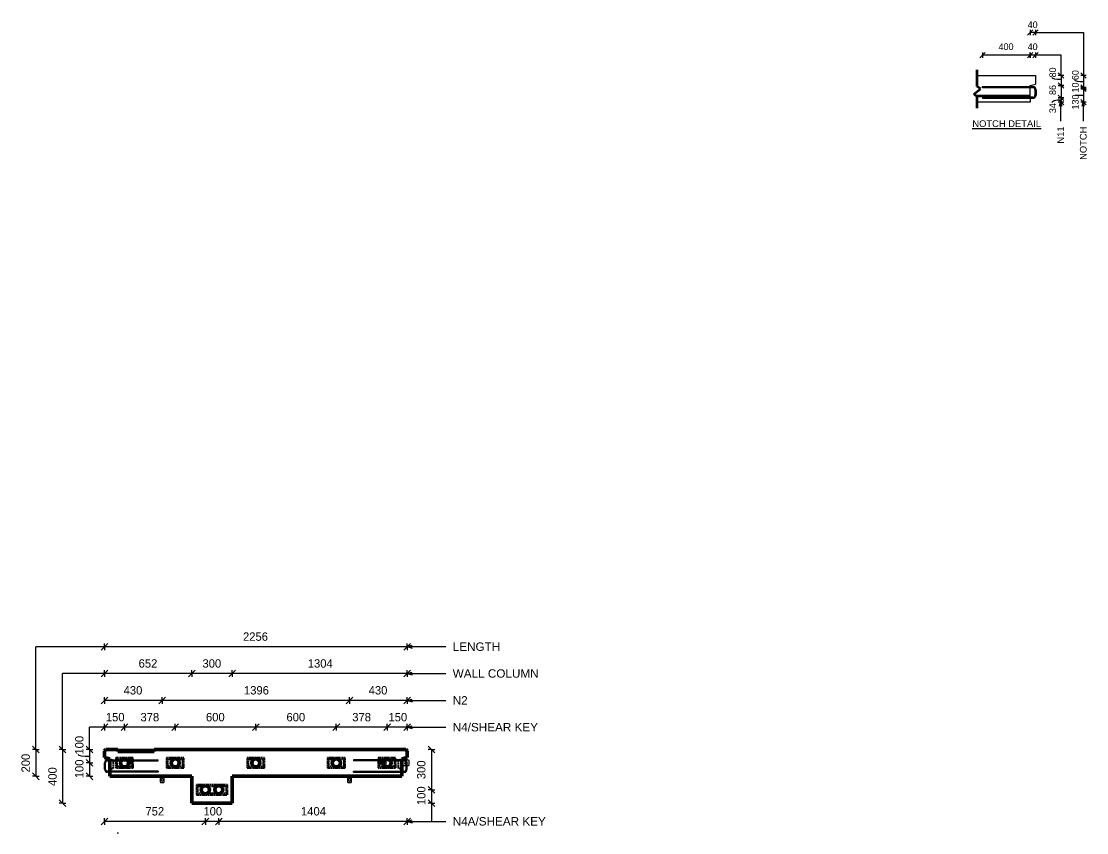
# Model space of a CAD drawing. Header units: millimetres. Extents: x 8908 to 30006, y -2054 to 18539.
# Drawn here: x 18770 to 26709, y 12494 to 18539 of the extents above; entities that cross this region are included whole.
import ezdxf

# ---------------------------------------------------------------- set-up
doc = ezdxf.new("R2010")
doc.units = ezdxf.units.MM
doc.linetypes.add('Dash', pattern=[6.36, 3.18, -3.18])
for name, color, linetype, lineweight in [('A-ANNO-DIMS', 211, 'Continuous', 9), ('A-ANNO-DIMS-25', 211, 'Continuous', 9), ('A-DETL', 90, 'Continuous', 18), ('A-DETL-MBND', 5, 'Continuous', 18), ('A-GENM', 13, 'Continuous', 18), ('A-WALL', 113, 'Continuous', 25), ('A-WALL-HDLN', 110, 'Dash', 25), ('G-ANNO-TEXT', 231, 'Continuous', 9), ('S-RBAR', 171, 'Continuous', 18)]:
    doc.layers.add(name, color=color, linetype=linetype, lineweight=lineweight)
doc.styles.add('Arial', font='arial.ttf', dxfattribs={"height": 62.5})
doc.styles.add('Arial_1', font='arial.ttf', dxfattribs={"height": 50})
doc.styles.add('Nirmala UI Semilight', font='NirmalaS.ttf', dxfattribs={"height": 62.5})
doc.styles.add('Nirmala UI Semilight_1', font='NirmalaS.ttf', dxfattribs={"height": 50})
doc.dimstyles.new('Arrow_Filled_-_2_5_NI_UI', dxfattribs={"dimscale": 304.8, "dimtxt": 65.460247, "dimasz": 0.164042, "dimexe": 0.082021, "dimexo": 0.0625, "dimgap": 0.082021, "dimtad": 1, "dimdec": 0, "dimzin": 0, "dimdsep": 46, "dimtxsty": 'Nirmala UI Semilight', "dimblk1": 'OBLIQUE', "dimblk2": 'OBLIQUE', "dimsah": 1, "dimcen": 0.09, "dimazin": 0, "dimtfac": 1, "dimtdec": 4, "dimtix": 1, "dimtmove": 0, "dimatfit": 3, "dimfxl": 0.082021, "dimfxlon": 1, "dimtvp": 1, "dimtolj": 1, "dimtzin": 0, "dimarcsym": 2})
doc.dimstyles.new('Arrow_Filled_-_2_5_NI_UI_1', dxfattribs={"dimscale": 304.8, "dimtxt": 65.460247, "dimasz": 0.164042, "dimexe": 0.082021, "dimexo": 0.0625, "dimgap": 0.082021, "dimtad": 1, "dimdec": 0, "dimzin": 0, "dimdsep": 46, "dimtxsty": 'Nirmala UI Semilight', "dimblk1": 'OBLIQUE', "dimblk2": 'OBLIQUE', "dimsah": 1, "dimcen": 0.09, "dimazin": 0, "dimtfac": 1, "dimtdec": 4, "dimtix": 1, "dimtmove": 1, "dimatfit": 3, "dimfxl": 0.082021, "dimfxlon": 1, "dimtvp": 1, "dimtolj": 1, "dimtzin": 0, "dimarcsym": 2})

# ---------------------------------------------------------------- blocks, each defined once
blk = doc.blocks.new('RR spread anchor face based - RR-SA-2_5-200-1726821-Elevation Top Copy 2')
at = {"layer": 'A-GENM'}
for p, q in [((11873.6, 12913.8), (11873.6, 12873.8)), ((11873.6, 12873.8), (11876.1, 12868.8)), ((11876.1, 12868.8), (11901.1, 12868.8)), ((11881.6, 12884.3), (11881.6, 12890.3)), ((11895.6, 12890.3), (11895.6, 12884.3)), ((11901.1, 12868.8), (11903.6, 12873.8)), ((11903.6, 12873.8), (11903.6, 12913.8))]:
    blk.add_line(p, q, dxfattribs=at)
for centre, start, end in [((11888.6, 12890.3), 0, 180), ((11888.6, 12884.3), 180, 0)]:
    blk.add_arc(centre, 7, start, end, dxfattribs=at)
blk = doc.blocks.new('RR spread anchor face based - RR-SA-3_0-200-1726827-Elevation Top Copy 2')
at = {"layer": 'A-GENM'}
for p, q in [((12158.6, 13029.8), (12158.6, 13013.8)), ((12158.6, 13029.8), (12158.6, 13013.8)), ((12307.3, 13022.8), (12307.6, 13022.8)), ((12328.6, 13033.8), (12307.7, 13033.8)), ((12333.6, 13031.3), (12328.6, 13033.8)), ((12333.6, 12996.3), (12333.6, 13031.3)), ((12138.7, 13013.8), (12158.6, 13013.8)), ((12158.6, 12993.8), (12146.8, 12993.8)), ((12158.6, 13013.8), (12158.6, 12993.8)), ((12158.6, 13013.8), (12158.6, 12993.8)), ((12158.6, 12993.8), (12190.4, 12993.8)), ((12278.6, 12993.8), (12310.6, 12993.8)), ((12310.6, 13004.8), (12307.3, 13004.8)), ((12318.6, 12993.8), (12328.6, 12993.8)), ((12328.6, 12993.8), (12333.6, 12996.3))]:
    blk.add_line(p, q, dxfattribs=at)
for centre, start, end in [((12307.3, 13013.8), 90, 270), ((12311.3, 13013.8), 325.33703, 43.12328)]:
    blk.add_arc(centre, 9, start, end, dxfattribs=at)
blk = doc.blocks.new('DIMBLOCK42-Elevation Top Copy 2')
at = {"layer": 'A-ANNO-DIMS-25'}
for p, q in [((21495.5, 13279.4), (21470.5, 13254.4)), ((21495.5, 13279.4), (21520.5, 13304.4)), ((21495.5, 13279.4), (21495.5, 13304.4)), ((21645.5, 13279.4), (21495.5, 13279.4)), ((21495.5, 13279.4), (21495.5, 13254.4)), ((21645.5, 13279.4), (21620.5, 13254.4)), ((21645.5, 13279.4), (21670.5, 13304.4)), ((21645.5, 13279.4), (21645.5, 13304.4)), ((21645.5, 13279.4), (21645.5, 13254.4))]:
    blk.add_line(p, q, dxfattribs=at)
at = {"layer": 'A-ANNO-DIMS-25', "color": 0, "insert": (21506.2, 13385.9), "char_height": 62.5, "width": 154.248, "attachment_point": 1, "line_spacing_factor": 1.142579, "style": 'Nirmala UI Semilight'}
blk.add_mtext('150', dxfattribs=at)
blk = doc.blocks.new('_Oblique')
at = {"color": 0, "linetype": 'ByBlock', "lineweight": -2}
blk.add_line((-0.5, -0.5), (0.5, 0.5), dxfattribs=at)
blk = doc.blocks.new('DIMBLOCK43-Elevation Top Copy 2')
at = {"layer": 'A-ANNO-DIMS-25'}
for p, q in [((21117.5, 13279.4), (21092.5, 13254.4)), ((21117.5, 13279.4), (21142.5, 13304.4)), ((21117.5, 13279.4), (21117.5, 13304.4)), ((21495.5, 13279.4), (21117.5, 13279.4)), ((21117.5, 13279.4), (21117.5, 13254.4)), ((21495.5, 13279.4), (21470.5, 13254.4)), ((21495.5, 13279.4), (21520.5, 13304.4)), ((21495.5, 13279.4), (21495.5, 13304.4)), ((21495.5, 13279.4), (21495.5, 13254.4))]:
    blk.add_line(p, q, dxfattribs=at)
at = {"layer": 'A-ANNO-DIMS-25', "color": 0, "insert": (21236.3, 13385.9), "char_height": 62.5, "width": 168.53, "attachment_point": 1, "line_spacing_factor": 1.142579, "style": 'Nirmala UI Semilight'}
blk.add_mtext('378', dxfattribs=at)
blk = doc.blocks.new('DIMBLOCK44-Elevation Top Copy 2')
at = {"layer": 'A-ANNO-DIMS-25'}
for p, q in [((20517.5, 13279.4), (20492.5, 13254.4)), ((20517.5, 13279.4), (20542.5, 13304.4)), ((20517.5, 13279.4), (20517.5, 13304.4)), ((21117.5, 13279.4), (20517.5, 13279.4)), ((20517.5, 13279.4), (20517.5, 13254.4)), ((21117.5, 13279.4), (21092.5, 13254.4)), ((21117.5, 13279.4), (21142.5, 13304.4)), ((21117.5, 13279.4), (21117.5, 13304.4)), ((21117.5, 13279.4), (21117.5, 13254.4))]:
    blk.add_line(p, q, dxfattribs=at)
at = {"layer": 'A-ANNO-DIMS-25', "color": 0, "insert": (20746.1, 13385.9), "char_height": 62.5, "width": 171.387, "attachment_point": 1, "line_spacing_factor": 1.142579, "style": 'Nirmala UI Semilight'}
blk.add_mtext('600', dxfattribs=at)
blk = doc.blocks.new('DIMBLOCK45-Elevation Top Copy 2')
at = {"layer": 'A-ANNO-DIMS-25'}
for p, q in [((19917.5, 13279.4), (19892.5, 13254.4)), ((19917.5, 13279.4), (19942.5, 13304.4)), ((19917.5, 13279.4), (19917.5, 13304.4)), ((20517.5, 13279.4), (19917.5, 13279.4)), ((19917.5, 13279.4), (19917.5, 13254.4)), ((20517.5, 13279.4), (20492.5, 13254.4)), ((20517.5, 13279.4), (20542.5, 13304.4)), ((20517.5, 13279.4), (20517.5, 13304.4)), ((20517.5, 13279.4), (20517.5, 13254.4))]:
    blk.add_line(p, q, dxfattribs=at)
at = {"layer": 'A-ANNO-DIMS-25', "color": 0, "insert": (20146.1, 13385.9), "char_height": 62.5, "width": 171.387, "attachment_point": 1, "line_spacing_factor": 1.142579, "style": 'Nirmala UI Semilight'}
blk.add_mtext('600', dxfattribs=at)
blk = doc.blocks.new('DIMBLOCK46-Elevation Top Copy 2')
at = {"layer": 'A-ANNO-DIMS-25'}
for p, q in [((19539.5, 13279.4), (19514.5, 13254.4)), ((19539.5, 13279.4), (19564.5, 13304.4)), ((19539.5, 13279.4), (19539.5, 13304.4)), ((19917.5, 13279.4), (19539.5, 13279.4)), ((19539.5, 13279.4), (19539.5, 13254.4)), ((19917.5, 13279.4), (19892.5, 13254.4)), ((19917.5, 13279.4), (19942.5, 13304.4)), ((19917.5, 13279.4), (19917.5, 13304.4)), ((19917.5, 13279.4), (19917.5, 13254.4))]:
    blk.add_line(p, q, dxfattribs=at)
at = {"layer": 'A-ANNO-DIMS-25', "color": 0, "insert": (19658.3, 13385.9), "char_height": 62.5, "width": 168.53, "attachment_point": 1, "line_spacing_factor": 1.142579, "style": 'Nirmala UI Semilight'}
blk.add_mtext('378', dxfattribs=at)
blk = doc.blocks.new('DIMBLOCK47-Elevation Top Copy 2')
at = {"layer": 'A-ANNO-DIMS-25'}
for p, q in [((19389.5, 13279.4), (19364.5, 13254.4)), ((19389.5, 13279.4), (19414.5, 13304.4)), ((19389.5, 13279.4), (19389.5, 13304.4)), ((19539.5, 13279.4), (19389.5, 13279.4)), ((19389.5, 13279.4), (19389.5, 13254.4)), ((19539.5, 13279.4), (19514.5, 13254.4)), ((19539.5, 13279.4), (19564.5, 13304.4)), ((19539.5, 13279.4), (19539.5, 13304.4)), ((19539.5, 13279.4), (19539.5, 13254.4))]:
    blk.add_line(p, q, dxfattribs=at)
at = {"layer": 'A-ANNO-DIMS-25', "color": 0, "insert": (19400.2, 13385.9), "char_height": 62.5, "width": 154.248, "attachment_point": 1, "line_spacing_factor": 1.142579, "style": 'Nirmala UI Semilight'}
blk.add_mtext('150', dxfattribs=at)
blk = doc.blocks.new('DIMBLOCK48-Elevation Top Copy 2')
at = {"layer": 'A-ANNO-DIMS-25'}
for p, q in [((19277.7, 13113.8), (19252.7, 13138.8)), ((19277.7, 13113.8), (19252.7, 13113.8)), ((19277.7, 13113.8), (19277.7, 13013.8)), ((19277.7, 13113.8), (19302.7, 13088.8)), ((19277.7, 13113.8), (19302.7, 13113.8)), ((19277.7, 13013.8), (19252.7, 13038.8)), ((19277.7, 13013.8), (19252.7, 13013.8)), ((19277.7, 13013.8), (19302.7, 12988.8)), ((19277.7, 13013.8), (19302.7, 13013.8))]:
    blk.add_line(p, q, dxfattribs=at)
blk.add_ellipse((19277.7, 13075.7), major_axis=(84.5, 0), ratio=0.140588, start_param=3.141593, end_param=4.712389, dxfattribs=at)
at = {"layer": 'A-ANNO-DIMS-25', "color": 0, "insert": (19171.1, 13075.7), "char_height": 62.5, "width": 154.248, "attachment_point": 1, "rotation": 90, "line_spacing_factor": 1.142579, "style": 'Nirmala UI Semilight'}
blk.add_mtext('100', dxfattribs=at)
blk = doc.blocks.new('DIMBLOCK49-Elevation Top Copy 2')
at = {"layer": 'A-ANNO-DIMS-25'}
for p, q in [((19277.7, 13013.8), (19252.7, 13038.8)), ((19277.7, 13013.8), (19252.7, 13013.8)), ((19277.7, 13013.8), (19277.7, 12913.8)), ((19277.7, 13013.8), (19302.7, 12988.8)), ((19277.7, 13013.8), (19302.7, 13013.8)), ((19277.7, 12913.8), (19252.7, 12938.8)), ((19277.7, 12913.8), (19252.7, 12913.8)), ((19277.7, 12913.8), (19302.7, 12888.8)), ((19277.7, 12913.8), (19302.7, 12913.8))]:
    blk.add_line(p, q, dxfattribs=at)
at = {"layer": 'A-ANNO-DIMS-25', "color": 0, "insert": (19171.1, 12899.5), "char_height": 62.5, "width": 154.248, "attachment_point": 1, "rotation": 90, "line_spacing_factor": 1.142579, "style": 'Nirmala UI Semilight'}
blk.add_mtext('100', dxfattribs=at)
blk = doc.blocks.new('DIMBLOCK50-Elevation Top Copy 2')
at = {"layer": 'A-ANNO-DIMS-25'}
for p, q in [((21215.5, 13479.4), (21240.5, 13504.4)), ((21215.5, 13479.4), (21215.5, 13504.4)), ((21645.5, 13479.4), (21670.5, 13504.4)), ((21645.5, 13479.4), (21645.5, 13504.4)), ((21215.5, 13479.4), (21190.5, 13454.4)), ((21645.5, 13479.4), (21215.5, 13479.4)), ((21215.5, 13479.4), (21215.5, 13454.4)), ((21645.5, 13479.4), (21620.5, 13454.4)), ((21645.5, 13479.4), (21645.5, 13454.4))]:
    blk.add_line(p, q, dxfattribs=at)
at = {"layer": 'A-ANNO-DIMS-25', "color": 0, "insert": (21358.5, 13585.9), "char_height": 62.5, "width": 172.815, "attachment_point": 1, "line_spacing_factor": 1.142579, "style": 'Nirmala UI Semilight'}
blk.add_mtext('430', dxfattribs=at)
blk = doc.blocks.new('DIMBLOCK51-Elevation Top Copy 2')
at = {"layer": 'A-ANNO-DIMS-25'}
for p, q in [((19819.5, 13479.4), (19844.5, 13504.4)), ((19819.5, 13479.4), (19819.5, 13504.4)), ((21215.5, 13479.4), (21240.5, 13504.4)), ((21215.5, 13479.4), (21215.5, 13504.4)), ((19819.5, 13479.4), (19794.5, 13454.4)), ((21215.5, 13479.4), (19819.5, 13479.4)), ((19819.5, 13479.4), (19819.5, 13454.4)), ((21215.5, 13479.4), (21190.5, 13454.4)), ((21215.5, 13479.4), (21215.5, 13454.4))]:
    blk.add_line(p, q, dxfattribs=at)
at = {"layer": 'A-ANNO-DIMS-25', "color": 0, "insert": (20429.4, 13585.9), "char_height": 62.5, "width": 211.377, "attachment_point": 1, "line_spacing_factor": 1.142579, "style": 'Nirmala UI Semilight'}
blk.add_mtext('1396', dxfattribs=at)
blk = doc.blocks.new('DIMBLOCK52-Elevation Top Copy 2')
at = {"layer": 'A-ANNO-DIMS-25'}
for p, q in [((19389.5, 13479.4), (19414.5, 13504.4)), ((19389.5, 13479.4), (19389.5, 13504.4)), ((19819.5, 13479.4), (19844.5, 13504.4)), ((19819.5, 13479.4), (19819.5, 13504.4)), ((19389.5, 13479.4), (19364.5, 13454.4)), ((19819.5, 13479.4), (19389.5, 13479.4)), ((19389.5, 13479.4), (19389.5, 13454.4)), ((19819.5, 13479.4), (19794.5, 13454.4)), ((19819.5, 13479.4), (19819.5, 13454.4))]:
    blk.add_line(p, q, dxfattribs=at)
at = {"layer": 'A-ANNO-DIMS-25', "color": 0, "insert": (19532.5, 13585.9), "char_height": 62.5, "width": 172.815, "attachment_point": 1, "line_spacing_factor": 1.142579, "style": 'Nirmala UI Semilight'}
blk.add_mtext('430', dxfattribs=at)
blk = doc.blocks.new('DIMBLOCK53-Elevation Top Copy 2')
at = {"layer": 'A-ANNO-DIMS-25'}
for p, q in [((19077.7, 13113.8), (19052.7, 13138.8)), ((19077.7, 13113.8), (19052.7, 13113.8)), ((19077.7, 13113.8), (19077.7, 12713.8)), ((19077.7, 13113.8), (19102.7, 13088.8)), ((19077.7, 13113.8), (19102.7, 13113.8)), ((19077.7, 12713.8), (19052.7, 12738.8)), ((19077.7, 12713.8), (19052.7, 12713.8)), ((19077.7, 12713.8), (19102.7, 12688.8)), ((19077.7, 12713.8), (19102.7, 12713.8))]:
    blk.add_line(p, q, dxfattribs=at)
at = {"layer": 'A-ANNO-DIMS-25', "color": 0, "insert": (18971.1, 12841.8), "char_height": 62.5, "width": 172.815, "attachment_point": 1, "rotation": 90, "line_spacing_factor": 1.142579, "style": 'Nirmala UI Semilight'}
blk.add_mtext('400', dxfattribs=at)
blk = doc.blocks.new('DIMBLOCK54-Elevation Top Copy 2')
at = {"layer": 'A-ANNO-DIMS-25'}
for p, q in [((20341.7, 13679.4), (20316.7, 13654.4)), ((20341.7, 13679.4), (20366.7, 13704.4)), ((20341.7, 13679.4), (20341.7, 13704.4)), ((21645.5, 13679.4), (20341.7, 13679.4)), ((20341.7, 13679.4), (20341.7, 13654.4)), ((21645.5, 13679.4), (21620.5, 13654.4)), ((21645.5, 13679.4), (21670.5, 13704.4)), ((21645.5, 13679.4), (21645.5, 13704.4)), ((21645.5, 13679.4), (21645.5, 13654.4))]:
    blk.add_line(p, q, dxfattribs=at)
at = {"layer": 'A-ANNO-DIMS-25', "color": 0, "insert": (20904.9, 13785.9), "char_height": 62.5, "width": 212.805, "attachment_point": 1, "line_spacing_factor": 1.142579, "style": 'Nirmala UI Semilight'}
blk.add_mtext('1304', dxfattribs=at)
blk = doc.blocks.new('DIMBLOCK55-Elevation Top Copy 2')
at = {"layer": 'A-ANNO-DIMS-25'}
for p, q in [((20041.5, 13679.4), (20016.5, 13654.4)), ((20041.5, 13679.4), (20066.5, 13704.4)), ((20041.5, 13679.4), (20041.5, 13704.4)), ((20341.7, 13679.4), (20041.5, 13679.4)), ((20041.5, 13679.4), (20041.5, 13654.4)), ((20341.7, 13679.4), (20316.7, 13654.4)), ((20341.7, 13679.4), (20366.7, 13704.4)), ((20341.7, 13679.4), (20341.7, 13704.4)), ((20341.7, 13679.4), (20341.7, 13654.4))]:
    blk.add_line(p, q, dxfattribs=at)
at = {"layer": 'A-ANNO-DIMS-25', "color": 0, "insert": (20120.2, 13785.9), "char_height": 62.5, "width": 171.387, "attachment_point": 1, "line_spacing_factor": 1.142579, "style": 'Nirmala UI Semilight'}
blk.add_mtext('300', dxfattribs=at)
blk = doc.blocks.new('DIMBLOCK56-Elevation Top Copy 2')
at = {"layer": 'A-ANNO-DIMS-25'}
for p, q in [((19389.5, 13679.4), (19364.5, 13654.4)), ((19389.5, 13679.4), (19414.5, 13704.4)), ((19389.5, 13679.4), (19389.5, 13704.4)), ((20041.5, 13679.4), (19389.5, 13679.4)), ((19389.5, 13679.4), (19389.5, 13654.4)), ((20041.5, 13679.4), (20016.5, 13654.4)), ((20041.5, 13679.4), (20066.5, 13704.4)), ((20041.5, 13679.4), (20041.5, 13704.4)), ((20041.5, 13679.4), (20041.5, 13654.4))]:
    blk.add_line(p, q, dxfattribs=at)
at = {"layer": 'A-ANNO-DIMS-25', "color": 0, "insert": (19644.1, 13785.9), "char_height": 62.5, "width": 171.387, "attachment_point": 1, "line_spacing_factor": 1.142579, "style": 'Nirmala UI Semilight'}
blk.add_mtext('652', dxfattribs=at)
blk = doc.blocks.new('DIMBLOCK57-Elevation Top Copy 2')
at = {"layer": 'A-ANNO-DIMS-25'}
for p, q in [((19389.5, 13879.4), (19414.5, 13904.4)), ((19389.5, 13879.4), (19389.5, 13904.4)), ((21645.5, 13879.4), (21670.5, 13904.4)), ((21645.5, 13879.4), (21645.5, 13904.4)), ((19389.5, 13879.4), (19364.5, 13854.4)), ((21645.5, 13879.4), (19389.5, 13879.4)), ((19389.5, 13879.4), (19389.5, 13854.4)), ((21645.5, 13879.4), (21620.5, 13854.4)), ((21645.5, 13879.4), (21645.5, 13854.4))]:
    blk.add_line(p, q, dxfattribs=at)
at = {"layer": 'A-ANNO-DIMS-25', "color": 0, "insert": (20422.3, 13985.9), "char_height": 62.5, "width": 228.516, "attachment_point": 1, "line_spacing_factor": 1.142579, "style": 'Nirmala UI Semilight'}
blk.add_mtext('2256', dxfattribs=at)
blk = doc.blocks.new('DIMBLOCK58-Elevation Top Copy 2')
at = {"layer": 'A-ANNO-DIMS-25'}
for p, q in [((18877.7, 13113.8), (18852.7, 13138.8)), ((18877.7, 13113.8), (18852.7, 13113.8)), ((18877.7, 13113.8), (18877.7, 12913.8)), ((18877.7, 13113.8), (18902.7, 13088.8)), ((18877.7, 13113.8), (18902.7, 13113.8)), ((18877.7, 12913.8), (18852.7, 12938.8)), ((18877.7, 12913.8), (18852.7, 12913.8)), ((18877.7, 12913.8), (18902.7, 12888.8)), ((18877.7, 12913.8), (18902.7, 12913.8))]:
    blk.add_line(p, q, dxfattribs=at)
at = {"layer": 'A-ANNO-DIMS-25', "color": 0, "insert": (18771.1, 12942.4), "char_height": 62.5, "width": 171.387, "attachment_point": 1, "rotation": 90, "line_spacing_factor": 1.142579, "style": 'Nirmala UI Semilight'}
blk.add_mtext('200', dxfattribs=at)
blk = doc.blocks.new('DIMBLOCK59-Elevation Top Copy 2')
at = {"layer": 'A-ANNO-DIMS-25'}
for p, q in [((20241.7, 12577.9), (20216.7, 12552.9)), ((20241.7, 12577.9), (20266.7, 12602.9)), ((20241.7, 12577.9), (20241.7, 12602.9)), ((21645.5, 12577.9), (20241.7, 12577.9)), ((20241.7, 12577.9), (20241.7, 12552.9)), ((21645.5, 12577.9), (21620.5, 12552.9)), ((21645.5, 12577.9), (21670.5, 12602.9)), ((21645.5, 12577.9), (21645.5, 12602.9)), ((21645.5, 12577.9), (21645.5, 12552.9))]:
    blk.add_line(p, q, dxfattribs=at)
at = {"layer": 'A-ANNO-DIMS-25', "color": 0, "insert": (20854.3, 12684.5), "char_height": 62.5, "width": 214.234, "attachment_point": 1, "line_spacing_factor": 1.142579, "style": 'Nirmala UI Semilight'}
blk.add_mtext('1404', dxfattribs=at)
blk = doc.blocks.new('DIMBLOCK60-Elevation Top Copy 2')
at = {"layer": 'A-ANNO-DIMS-25'}
for p, q in [((20141.5, 12577.9), (20116.5, 12552.9)), ((20141.5, 12577.9), (20166.5, 12602.9)), ((20141.5, 12577.9), (20141.5, 12602.9)), ((20241.7, 12577.9), (20141.5, 12577.9)), ((20141.5, 12577.9), (20141.5, 12552.9)), ((20241.7, 12577.9), (20216.7, 12552.9)), ((20241.7, 12577.9), (20266.7, 12602.9)), ((20241.7, 12577.9), (20241.7, 12602.9)), ((20241.7, 12577.9), (20241.7, 12552.9))]:
    blk.add_line(p, q, dxfattribs=at)
at = {"layer": 'A-ANNO-DIMS-25', "color": 0, "insert": (20127.3, 12684.5), "char_height": 62.5, "width": 154.248, "attachment_point": 1, "line_spacing_factor": 1.142579, "style": 'Nirmala UI Semilight'}
blk.add_mtext('100', dxfattribs=at)
blk = doc.blocks.new('DIMBLOCK61-Elevation Top Copy 2')
at = {"layer": 'A-ANNO-DIMS-25'}
for p, q in [((19389.5, 12577.9), (19364.5, 12552.9)), ((19389.5, 12577.9), (19414.5, 12602.9)), ((19389.5, 12577.9), (19389.5, 12602.9)), ((20141.5, 12577.9), (19389.5, 12577.9)), ((19389.5, 12577.9), (19389.5, 12552.9)), ((20141.5, 12577.9), (20116.5, 12552.9)), ((20141.5, 12577.9), (20166.5, 12602.9)), ((20141.5, 12577.9), (20141.5, 12602.9)), ((20141.5, 12577.9), (20141.5, 12552.9))]:
    blk.add_line(p, q, dxfattribs=at)
at = {"layer": 'A-ANNO-DIMS-25', "color": 0, "insert": (19695.3, 12684.5), "char_height": 62.5, "width": 168.53, "attachment_point": 1, "line_spacing_factor": 1.142579, "style": 'Nirmala UI Semilight'}
blk.add_mtext('752', dxfattribs=at)
blk = doc.blocks.new('DIMBLOCK62-Elevation Top Copy 2')
at = {"layer": 'A-ANNO-DIMS-25'}
for p, q in [((21825.8, 13113.8), (21800.8, 13138.8)), ((21825.8, 13113.8), (21800.8, 13113.8)), ((21825.8, 13113.8), (21825.8, 12813.8)), ((21825.8, 13113.8), (21850.8, 13088.8)), ((21825.8, 13113.8), (21850.8, 13113.8)), ((21825.8, 12813.8), (21800.8, 12838.8)), ((21825.8, 12813.8), (21800.8, 12813.8)), ((21825.8, 12813.8), (21850.8, 12788.8)), ((21825.8, 12813.8), (21850.8, 12813.8))]:
    blk.add_line(p, q, dxfattribs=at)
at = {"layer": 'A-ANNO-DIMS-25', "color": 0, "insert": (21719.2, 12892.4), "char_height": 62.5, "width": 171.387, "attachment_point": 1, "rotation": 90, "line_spacing_factor": 1.142579, "style": 'Nirmala UI Semilight'}
blk.add_mtext('300', dxfattribs=at)
blk = doc.blocks.new('DIMBLOCK63-Elevation Top Copy 2')
at = {"layer": 'A-ANNO-DIMS-25'}
for p, q in [((21825.8, 12813.8), (21800.8, 12838.8)), ((21825.8, 12813.8), (21800.8, 12813.8)), ((21825.8, 12813.8), (21825.8, 12713.8)), ((21825.8, 12813.8), (21850.8, 12788.8)), ((21825.8, 12813.8), (21850.8, 12813.8)), ((21825.8, 12713.8), (21800.8, 12738.8)), ((21825.8, 12713.8), (21800.8, 12713.8)), ((21825.8, 12713.8), (21850.8, 12688.8)), ((21825.8, 12713.8), (21850.8, 12713.8))]:
    blk.add_line(p, q, dxfattribs=at)
at = {"layer": 'A-ANNO-DIMS-25', "color": 0, "insert": (21719.2, 12699.5), "char_height": 62.5, "width": 154.248, "attachment_point": 1, "rotation": 90, "line_spacing_factor": 1.142579, "style": 'Nirmala UI Semilight'}
blk.add_mtext('100', dxfattribs=at)

msp = doc.modelspace()

# ---------------------------------------------------------------- hatches: boundary and pattern name
at = {"layer": 'S-RBAR'}
for points in [[(19581.9, 13003.8), (19589, 13006.7), (19591.9, 13013.8), (19589, 13020.9), (19581.9, 13023.8), (19574.8, 13020.9), (19571.9, 13013.8), (19574.8, 13006.7)], [(21453.1, 13003.8), (21460.1, 13006.7), (21463.1, 13013.8), (21460.1, 13020.9), (21453.1, 13023.8), (21446, 13020.9), (21443.1, 13013.8), (21446, 13006.7)]]:
    msp.add_hatch(color=256, dxfattribs=at).paths.add_polyline_path(points)
h = msp.add_hatch(color=256, dxfattribs=at)
edge = h.paths.add_edge_path()
edge.add_arc((19581.9, 13013.8), 10, 0, 360)
h = msp.add_hatch(color=256, dxfattribs=at)
edge = h.paths.add_edge_path()
edge.add_arc((21453.1, 13013.8), 10, 0, 360)

# ---------------------------------------------------------------- linework, layer by layer
at = {"layer": 'A-DETL', "color": 7}
for p, q in [((26287.8, 18456.1), (26267.8, 18436.1)), ((26287.8, 18456.1), (26307.8, 18476.1)), ((26287.8, 18476.1), (26287.8, 18456.1)), ((26327.8, 18456.1), (26287.8, 18456.1)), ((26287.8, 18456.1), (26287.8, 18436.1)), ((26327.8, 18456.1), (26307.8, 18436.1)), ((26347.8, 18476.1), (26327.8, 18456.1)), ((26327.8, 18476.1), (26327.8, 18456.1)), ((26327.8, 18456.1), (26327.8, 18436.1)), ((26327.8, 18456.1), (26686, 18456.1)), ((26686, 18456.1), (26686, 18135.4)), ((25931.8, 18287.5), (25911.8, 18267.5)), ((25931.8, 18307.5), (25931.8, 18287.5)), ((25931.8, 18287.5), (25951.8, 18307.5)), ((26287.8, 18287.5), (25931.8, 18287.5)), ((25931.8, 18287.5), (25931.8, 18267.5)), ((26287.8, 18287.5), (26267.8, 18267.5)), ((26267.8, 18267.5), (26287.8, 18287.5)), ((26287.8, 18287.5), (26287.8, 18307.5)), ((26287.8, 18307.5), (26287.8, 18287.5)), ((26287.8, 18287.5), (26307.8, 18307.5)), ((26307.8, 18307.5), (26287.8, 18287.5)), ((26327.8, 18287.5), (26287.8, 18287.5)), ((26287.8, 18287.5), (26287.8, 18267.5)), ((26287.8, 18267.5), (26287.8, 18287.5)), ((26307.8, 18267.5), (26327.8, 18287.5)), ((26327.8, 18307.5), (26327.8, 18287.5)), ((26327.8, 18287.5), (26347.8, 18307.5)), ((26327.8, 18287.5), (26327.8, 18267.5)), ((26517.7, 18287.5), (26327.8, 18287.5)), ((26517.7, 18135.4), (26517.7, 18287.5)), ((25892.8, 18135.4), (26327.8, 18135.4)), ((26327.8, 18135.4), (26327.8, 18070.4)), ((26517.7, 18135.4), (26497.7, 18155.4)), ((26517.7, 18135.4), (26497.7, 18135.4)), ((26537.7, 18115.4), (26517.7, 18135.4)), ((26517.7, 18135.4), (26517.7, 18060.6)), ((26537.7, 18135.4), (26517.7, 18135.4)), ((26686, 18135.4), (26666, 18155.4)), ((26686, 18135.4), (26666, 18135.4)), ((26706, 18115.4), (26686, 18135.4)), ((26686, 18135.4), (26686, 18045.4)), ((26706, 18135.4), (26686, 18135.4)), ((25931.8, 18044.1), (25931.8, 18052.1)), ((25931.8, 18052.1), (26307.8, 18052.1)), ((26307.8, 18044.1), (25931.8, 18044.1)), ((26287.8, 18060.4), (26327.8, 18070.4)), ((26287.8, 17973.4), (26287.8, 18060.4)), ((26323.8, 18028.1), (26323.8, 17989.4)), ((26331.8, 18028.1), (26331.8, 17989.4)), ((26517.7, 18060.6), (26497.7, 18080.6)), ((26497.7, 18080.6), (26517.7, 18060.6)), ((26517.7, 18060.6), (26497.7, 18060.6)), ((26497.7, 18060.6), (26517.7, 18060.6)), ((26517.7, 18060.6), (26537.7, 18060.6)), ((26537.7, 18060.6), (26517.7, 18060.6)), ((26517.7, 18060.6), (26537.7, 18040.6)), ((26537.7, 18040.6), (26517.7, 18060.6)), ((26517.7, 18060.6), (26517.7, 17969.4)), ((26686, 18045.4), (26666, 18065.4)), ((26666, 18065.4), (26686, 18045.4)), ((26686, 18035.4), (26666, 18055.4)), ((26666, 18055.4), (26686, 18035.4)), ((26686, 18045.4), (26666, 18045.4)), ((26666, 18045.4), (26686, 18045.4)), ((26686, 18035.4), (26666, 18035.4)), ((26666, 18035.4), (26686, 18035.4)), ((26686, 18045.4), (26706, 18045.4)), ((26706, 18045.4), (26686, 18045.4)), ((26686, 18045.4), (26706, 18025.4)), ((26706, 18025.4), (26686, 18045.4)), ((26686, 18045.4), (26686, 18035.4)), ((26686, 18035.4), (26706, 18035.4)), ((26706, 18035.4), (26686, 18035.4)), ((26686, 18035.4), (26706, 18015.4)), ((26706, 18015.4), (26686, 18035.4)), ((26686, 18035.4), (26686, 17935.4)), ((26287.8, 17985.6), (25881.8, 17985.6)), ((26287.8, 17975.6), (25892.8, 17975.6)), ((26307.8, 17973.4), (25931.8, 17973.4)), ((25931.8, 17973.4), (25931.8, 17965.4)), ((25931.8, 17965.4), (26307.8, 17965.4)), ((26287.8, 17965.4), (26287.8, 17935.4)), ((26517.7, 17969.4), (26497.7, 17989.4)), ((26497.7, 17989.4), (26517.7, 17969.4)), ((26517.7, 17969.4), (26497.7, 17969.4)), ((26497.7, 17969.4), (26517.7, 17969.4)), ((26517.7, 17935.4), (26497.7, 17955.4)), ((26517.7, 17969.4), (26537.7, 17969.4)), ((26537.7, 17969.4), (26517.7, 17969.4)), ((26517.7, 17969.4), (26537.7, 17949.4)), ((26537.7, 17949.4), (26517.7, 17969.4)), ((26517.7, 17969.4), (26517.7, 17935.4)), ((26686, 17935.4), (26666, 17955.4)), ((26287.8, 17935.4), (25892.8, 17935.4)), ((26517.7, 17935.4), (26497.7, 17935.4)), ((26506.7, 17906.5), (26514.7, 17936.5)), ((26514.7, 17936.5), (26514.7, 17796)), ((26514.7, 17936.5), (26522.8, 17906.5)), ((26537.7, 17935.4), (26517.7, 17935.4)), ((26517.7, 17935.4), (26537.7, 17915.4)), ((26686, 17935.4), (26666, 17935.4)), ((26675, 17906.5), (26683.1, 17936.5)), ((26683.1, 17936.5), (26683.1, 17796)), ((26683.1, 17936.5), (26691.1, 17906.5)), ((26706, 17935.4), (26686, 17935.4)), ((26686, 17935.4), (26706, 17915.4)), ((26514.7, 17796), (26514.7, 17794.6)), ((26683.1, 17796), (26683.1, 17794.7))]:
    msp.add_line(p, q, dxfattribs=at)
at = {"layer": 'A-DETL', "color": 250, "lineweight": 35}
for p, q in [((25892.8, 18053.5), (25892.8, 18177.5)), ((25867.4, 17996.4), (25918.2, 18034.5)), ((25918.2, 18034.5), (25892.8, 18053.5)), ((25892.8, 17977.3), (25867.4, 17996.4)), ((25892.8, 17892.3), (25892.8, 17977.3))]:
    msp.add_line(p, q, dxfattribs=at)
at = {"layer": 'A-DETL', "color": 7}
for centre, radius, start, end in [((26307.8, 18028.1), 24, 0, 90), ((26307.8, 18028.1), 16, 0, 90), ((26307.8, 17989.4), 16, 270, 0), ((26307.8, 17989.4), 24, 270, 0)]:
    msp.add_arc(centre, radius, start, end, dxfattribs=at)
for centre, ratio, start_param, end_param in [((26517.7, 18120.9), 0.209345, 3.141593, 4.712389), ((26686, 18100.5), 0.149102, 3.141593, 4.712389), ((26517.7, 17931.8), 0.305683, 1.570796, 3.141593), ((26686, 17984.5), 0.013219, 1.570796, 3.141593)]:
    msp.add_ellipse(centre, major_axis=(67.6, 0), ratio=ratio, start_param=start_param, end_param=end_param, dxfattribs=at)
at = {"layer": 'A-DETL-MBND'}
for p, q in [((18877.7, 13113.8), (18877.7, 13879.4)), ((19389.5, 13879.4), (18877.7, 13879.4)), ((19077.7, 13113.8), (19077.7, 13679.4)), ((19389.5, 13679.4), (19077.7, 13679.4)), ((19277.7, 13113.8), (19277.7, 13279.4)), ((19389.5, 13279.4), (19277.7, 13279.4)), ((21825.8, 12713.8), (21825.8, 12573.8)), ((19485.5, 12493.8), (19493.5, 12493.8))]:
    msp.add_line(p, q, dxfattribs=at)
at = {"layer": 'A-WALL', "lineweight": 50}
for p, q in [((19399.6, 13113.8), (19389.5, 13103.7)), ((19389.5, 13103.7), (19389.5, 13053.8)), ((19490.3, 13113.8), (19399.6, 13113.8)), ((19490.3, 13098.8), (19490.3, 13113.8)), ((21635.5, 13113.8), (19761.2, 13113.8)), ((19761.2, 13113.8), (19761.2, 13098.8)), ((21645.5, 13103.8), (21635.5, 13113.8)), ((21645.5, 13053.8), (21645.5, 13103.8)), ((19389.5, 13053.8), (19429.5, 13043.8)), ((19429.5, 13043.8), (19429.5, 12913.8)), ((19761.2, 13098.8), (19490.3, 13098.8)), ((21605.5, 13043.8), (21645.5, 13053.8)), ((21605.5, 12913.8), (21605.5, 13043.8)), ((19429.5, 12913.8), (20041.5, 12913.8)), ((20041.5, 12913.8), (20041.5, 12713.8)), ((20341.7, 12913.8), (21605.5, 12913.8)), ((20341.7, 12713.8), (20341.7, 12913.8)), ((20041.5, 12713.8), (20341.7, 12713.8))]:
    msp.add_line(p, q, dxfattribs=at)
at = {"layer": 'A-WALL'}
msp.add_line((19490.3, 13113.8), (19761.2, 13113.8), dxfattribs=at)
at = {"layer": 'A-WALL', "lineweight": 50}
for centre, start, end in [((19539.5, 13013.8), 90, 270), ((19539.5, 13013.8), 270, 90), ((19917.5, 13013.8), 90, 270), ((19917.5, 13013.8), 270, 90), ((20517.5, 13013.8), 90, 270), ((20517.5, 13013.8), 270, 90), ((21117.5, 13013.8), 90, 270), ((21117.5, 13013.8), 270, 90), ((21495.5, 13013.8), 90, 270), ((21495.5, 13013.8), 270, 90), ((20141.5, 12813.8), 90, 270), ((20141.5, 12813.8), 270, 90), ((20241.7, 12813.8), 90, 270), ((20241.7, 12813.8), 270, 90)]:
    msp.add_arc(centre, 30, start, end, dxfattribs=at)
at = {"layer": 'A-WALL-HDLN'}
for p, q in [((19429.5, 13043.8), (19444.4, 13037.9)), ((19444.6, 13037.8), (19454.5, 13033.8)), ((19454.5, 13033.8), (19454.5, 13029.9)), ((19454.5, 13029.8), (19454.5, 12973.8)), ((19604.5, 13051.3), (19474.5, 13051.3)), ((19474.5, 13051.3), (19474.5, 13037.9)), ((19484.5, 13041.3), (19474.5, 13051.3)), ((19474.5, 13037.8), (19474.5, 13029.9)), ((19474.5, 13029.8), (19474.5, 12976.3)), ((19484.5, 13041.3), (19527.5, 13041.3)), ((19484.5, 13037.9), (19484.5, 13041.3)), ((19484.5, 13029.9), (19484.5, 13037.8)), ((19484.5, 12986.3), (19484.5, 13029.8)), ((19551.5, 13041.3), (19594.5, 13041.3)), ((19594.5, 13041.3), (19604.5, 13051.3)), ((19594.5, 13041.3), (19594.5, 13037.9)), ((19594.5, 13037.8), (19594.5, 13029.9)), ((19594.5, 13029.8), (19594.5, 12986.3)), ((19604.5, 13037.9), (19604.5, 13051.3)), ((19604.5, 13029.9), (19604.5, 13037.8)), ((19604.5, 12976.3), (19604.5, 13029.8)), ((19982.5, 13051.3), (19852.5, 13051.3)), ((19852.5, 13051.3), (19852.5, 12976.3)), ((19862.5, 13041.3), (19852.5, 13051.3)), ((19862.5, 13041.3), (19905.5, 13041.3)), ((19862.5, 12986.3), (19862.5, 13041.3)), ((19929.5, 13041.3), (19972.5, 13041.3)), ((19972.5, 13041.3), (19982.5, 13051.3)), ((19972.5, 13041.3), (19972.5, 12986.3)), ((19982.5, 12976.3), (19982.5, 13051.3)), ((20582.5, 13051.3), (20452.5, 13051.3)), ((20452.5, 13051.3), (20452.5, 12976.3)), ((20462.5, 13041.3), (20452.5, 13051.3)), ((20462.5, 13041.3), (20505.5, 13041.3)), ((20462.5, 12986.3), (20462.5, 13041.3)), ((20529.5, 13041.3), (20572.5, 13041.3)), ((20572.5, 13041.3), (20582.5, 13051.3)), ((20572.5, 13041.3), (20572.5, 12986.3)), ((20582.5, 12976.3), (20582.5, 13051.3)), ((21182.5, 13051.3), (21052.5, 13051.3)), ((21052.5, 13051.3), (21052.5, 12976.3)), ((21062.5, 13041.3), (21052.5, 13051.3)), ((21062.5, 13041.3), (21105.5, 13041.3)), ((21062.5, 12986.3), (21062.5, 13041.3)), ((21129.5, 13041.3), (21172.5, 13041.3)), ((21172.5, 13041.3), (21182.5, 13051.3)), ((21172.5, 13041.3), (21172.5, 12986.3)), ((21182.5, 12976.3), (21182.5, 13051.3)), ((21560.5, 13051.3), (21430.5, 13051.3)), ((21430.5, 13051.3), (21430.5, 13037.9)), ((21440.5, 13041.3), (21430.5, 13051.3)), ((21430.5, 13037.8), (21430.5, 13029.9)), ((21430.5, 13029.8), (21430.5, 12976.3)), ((21440.5, 13041.3), (21483.5, 13041.3)), ((21440.5, 13037.9), (21440.5, 13041.3)), ((21440.5, 13029.9), (21440.5, 13037.8)), ((21440.5, 12986.3), (21440.5, 13029.8)), ((21507.5, 13041.3), (21550.5, 13041.3)), ((21550.5, 13041.3), (21560.5, 13051.3)), ((21550.5, 13041.3), (21550.5, 13037.9)), ((21550.5, 13037.8), (21550.5, 13029.9)), ((21550.5, 13029.8), (21550.5, 12986.3)), ((21560.5, 13037.9), (21560.5, 13051.3)), ((21560.5, 13029.9), (21560.5, 13037.8)), ((21560.5, 12976.3), (21560.5, 13029.8)), ((21580.5, 13033.8), (21590.4, 13037.8)), ((21580.5, 13029.9), (21580.5, 13033.8)), ((21580.5, 12973.8), (21580.5, 13029.8)), ((21590.6, 13037.9), (21605.5, 13043.8)), ((19454.5, 12973.8), (19429.5, 12963.8)), ((19474.5, 12976.3), (19484.5, 12986.3)), ((19474.5, 12976.3), (19604.5, 12976.3)), ((19527.5, 12986.3), (19484.5, 12986.3)), ((19594.5, 12986.3), (19551.5, 12986.3)), ((19594.5, 12986.3), (19604.5, 12976.3)), ((19852.5, 12976.3), (19862.5, 12986.3)), ((19852.5, 12976.3), (19982.5, 12976.3)), ((19905.5, 12986.3), (19862.5, 12986.3)), ((19972.5, 12986.3), (19929.5, 12986.3)), ((19972.5, 12986.3), (19982.5, 12976.3)), ((20452.5, 12976.3), (20462.5, 12986.3)), ((20452.5, 12976.3), (20582.5, 12976.3)), ((20505.5, 12986.3), (20462.5, 12986.3)), ((20572.5, 12986.3), (20529.5, 12986.3)), ((20572.5, 12986.3), (20582.5, 12976.3)), ((21052.5, 12976.3), (21062.5, 12986.3)), ((21052.5, 12976.3), (21182.5, 12976.3)), ((21105.5, 12986.3), (21062.5, 12986.3)), ((21172.5, 12986.3), (21129.5, 12986.3)), ((21172.5, 12986.3), (21182.5, 12976.3)), ((21430.5, 12976.3), (21440.5, 12986.3)), ((21430.5, 12976.3), (21560.5, 12976.3)), ((21483.5, 12986.3), (21440.5, 12986.3)), ((21550.5, 12986.3), (21507.5, 12986.3)), ((21550.5, 12986.3), (21560.5, 12976.3)), ((21605.5, 12963.8), (21580.5, 12973.8)), ((20306.7, 12851.3), (20076.5, 12851.3)), ((20076.5, 12851.3), (20076.5, 12776.3)), ((20086.5, 12841.3), (20076.5, 12851.3)), ((20076.5, 12776.3), (20086.5, 12786.3)), ((20086.5, 12841.3), (20129.5, 12841.3)), ((20086.5, 12786.3), (20086.5, 12841.3)), ((20129.5, 12786.3), (20086.5, 12786.3)), ((20153.5, 12841.3), (20229.7, 12841.3)), ((20229.7, 12786.3), (20153.5, 12786.3)), ((20253.7, 12841.3), (20296.7, 12841.3)), ((20296.7, 12786.3), (20253.7, 12786.3)), ((20296.7, 12841.3), (20306.7, 12851.3)), ((20296.7, 12841.3), (20296.7, 12786.3)), ((20296.7, 12786.3), (20306.7, 12776.3)), ((20306.7, 12776.3), (20306.7, 12851.3)), ((20076.5, 12776.3), (20306.7, 12776.3))]:
    msp.add_line(p, q, dxfattribs=at)
at = {"layer": 'G-ANNO-TEXT', "color": 10}
for p, q in [((21645.3, 13879.8), (21682.8, 13889.8)), ((21645.3, 13879.8), (21682.8, 13869.7)), ((21645.3, 13879.8), (21934.8, 13879.8)), ((21645.3, 13679.8), (21682.8, 13689.8)), ((21645.3, 13679.8), (21682.8, 13669.7)), ((21645.3, 13679.8), (21934.8, 13679.8)), ((21645.3, 13479.8), (21682.8, 13489.8)), ((21645.3, 13479.8), (21682.8, 13469.7)), ((21645.3, 13479.8), (21934.8, 13479.8)), ((21645.3, 13279.8), (21682.8, 13289.8)), ((21645.3, 13279.8), (21682.8, 13269.7)), ((21645.3, 13279.8), (21934.8, 13279.8)), ((21645.3, 12578.4), (21682.8, 12588.4)), ((21645.3, 12578.4), (21682.8, 12568.3)), ((21645.3, 12578.4), (21934.8, 12578.4))]:
    msp.add_line(p, q, dxfattribs=at)
at = {"layer": 'S-RBAR'}
for p, q in [((19413.5, 13037.8), (19789.5, 13037.8)), ((19413.5, 13029.8), (19789.5, 13029.8)), ((19574.8, 13020.9), (19571.9, 13013.8)), ((19581.9, 13023.8), (19574.8, 13020.9)), ((19589, 13020.9), (19581.9, 13023.8)), ((19591.9, 13013.8), (19589, 13020.9)), ((19789.5, 13029.8), (19789.5, 13037.8)), ((21621.5, 13037.8), (21245.5, 13037.8)), ((21245.5, 13037.8), (21245.5, 13029.8)), ((21621.5, 13029.8), (21245.5, 13029.8)), ((21446, 13020.9), (21443.1, 13013.8)), ((21453.1, 13023.8), (21446, 13020.9)), ((21460.1, 13020.9), (21453.1, 13023.8)), ((21463.1, 13013.8), (21460.1, 13020.9)), ((19389.5, 12967.7), (19389.5, 13013.8)), ((19397.5, 12967.7), (19397.5, 13013.8)), ((19789.5, 12951.7), (19413.5, 12951.7)), ((19789.5, 12943.7), (19413.5, 12943.7)), ((19571.9, 13013.8), (19574.8, 13006.7)), ((19574.8, 13006.7), (19581.9, 13003.8)), ((19581.9, 13003.8), (19589, 13006.7)), ((19589, 13006.7), (19591.9, 13013.8)), ((19789.5, 12951.7), (19789.5, 12943.7)), ((21245.5, 12951.7), (21621.5, 12951.7)), ((21245.5, 12943.7), (21245.5, 12951.7)), ((21245.5, 12943.7), (21621.5, 12943.7)), ((21443.1, 13013.8), (21446, 13006.7)), ((21446, 13006.7), (21453.1, 13003.8)), ((21453.1, 13003.8), (21460.1, 13006.7)), ((21460.1, 13006.7), (21463.1, 13013.8)), ((21637.5, 12967.7), (21637.5, 13013.8)), ((21645.5, 12967.7), (21645.5, 13013.8))]:
    msp.add_line(p, q, dxfattribs=at)
for centre in [(19581.9, 13013.8), (21453.1, 13013.8)]:
    msp.add_circle(centre, 10, dxfattribs=at)
for centre, radius, start, end in [((19413.5, 13013.8), 24, 90, 180), ((19413.5, 13013.8), 16, 90, 180), ((21621.5, 13013.8), 24, 0, 90), ((21621.5, 13013.8), 16, 0, 90), ((19413.5, 12967.7), 24, 180, 270), ((19413.5, 12967.7), 16, 180, 270), ((21621.5, 12967.7), 16, 270, 0), ((21621.5, 12967.7), 24, 270, 360)]:
    msp.add_arc(centre, radius, start, end, dxfattribs=at)

# ---------------------------------------------------------------- block references
at = {"layer": 'A-GENM'}
for name, p in [('RR spread anchor face based - RR-SA-3_0-200-1726827-Elevation Top Copy 2', (9326.9, 0)), ('RR spread anchor face based - RR-SA-2_5-200-1726821-Elevation Top Copy 2', (7930.9, 0)), ('RR spread anchor face based - RR-SA-2_5-200-1726821-Elevation Top Copy 2', (9326.9, 0))]:
    msp.add_blockref(name, p, dxfattribs=at)

# ---------------------------------------------------------------- texts
at = {"layer": 'G-ANNO-TEXT', "color": 7, "attachment_point": 1}
for s, insert, char_height, width, style in [('40', (26269.2, 18538), 50, 91.392, 'Nirmala UI Semilight_1'), ('400', (26052.6, 18374.4), 50, 136.287, 'Nirmala UI Semilight_1'), ('40', (26269.2, 18374.4), 50, 91.392, 'Nirmala UI Semilight_1'), ('\\LNOTCH DETAIL', (25856.8, 17801.3), 50, 622.11, 'Arial_1'), ('LENGTH', (21984.8, 13911), 62.5, 428.903, 'Arial'), ('WALL COLUMN', (21984.8, 13711), 62.5, 775.633, 'Arial'), ('N2', (21984.8, 13511), 62.5, 134.283, 'Arial'), ('N4/SHEAR KEY', (21984.8, 13311), 62.5, 767.616, 'Arial'), ('N4A/SHEAR KEY', (21984.8, 12609.6), 62.5, 837.763, 'Arial')]:
    msp.add_mtext(s, dxfattribs=dict(at, insert=insert, char_height=char_height, width=width, style=style))
at = {"layer": 'G-ANNO-TEXT', "color": 7, "char_height": 50, "attachment_point": 1, "rotation": 90}
for s, insert, width, style in [('80', (26430.8, 18120.9), 89.789, 'Nirmala UI Semilight_1'), ('60', (26599.1, 18100.5), 89.789, 'Nirmala UI Semilight_1'), ('86', (26430.8, 17989.8), 89.789, 'Nirmala UI Semilight_1'), ('10', (26599.1, 18008.1), 76.962, 'Nirmala UI Semilight_1'), ('130', (26599.1, 17881.7), 121.856, 'Nirmala UI Semilight_1'), ('34', (26430.8, 17854.6), 91.392, 'Nirmala UI Semilight_1'), ('N11', (26490, 17627.6), 153.924, 'Arial_1'), ('NOTCH', (26658.3, 17506), 301.435, 'Arial_1')]:
    msp.add_mtext(s, dxfattribs=dict(at, insert=insert, width=width, style=style))

# ---------------------------------------------------------------- dimensions: what is measured, and where the dimension line sits
at = {"layer": 'A-ANNO-DIMS'}
for base, p1, p2, angle, override, picture, middle in [((19389.5, 13879.4), (21645.5, 13854.4), (19389.5, 13854.4), 0, {"dimpost": '<>', "dimfxl": 2256}, 'DIMBLOCK57-Elevation Top Copy 2', (20517.5, 13936.7)), ((19389.5, 13679.4), (20041.5, 13654.4), (19389.5, 13654.4), 0, {"dimpost": '<>', "dimfxl": 652.002043}, 'DIMBLOCK56-Elevation Top Copy 2', (19715.5, 13736.7)), ((20041.5, 13679.4), (20341.7, 13654.4), (20041.5, 13654.4), 0, {"dimpost": '<>', "dimfxl": 300.215714}, 'DIMBLOCK55-Elevation Top Copy 2', (20191.6, 13736.7)), ((20341.7, 13679.4), (21645.5, 13654.4), (20341.7, 13654.4), 0, {"dimpost": '<>', "dimfxl": 1303.782243}, 'DIMBLOCK54-Elevation Top Copy 2', (20993.6, 13736.9)), ((19389.5, 13479.4), (19819.5, 13454.4), (19389.5, 13454.4), 0, {"dimpost": '<>', "dimfxl": 429.995914}, 'DIMBLOCK52-Elevation Top Copy 2', (19604.5, 13536.7)), ((19819.5, 13479.4), (21215.5, 13454.4), (19819.5, 13454.4), 0, {"dimpost": '<>', "dimfxl": 1396.002043}, 'DIMBLOCK51-Elevation Top Copy 2', (20517.5, 13536.9)), ((21215.5, 13479.4), (21645.5, 13454.4), (21215.5, 13454.4), 0, {"dimpost": '<>', "dimfxl": 430.002043}, 'DIMBLOCK50-Elevation Top Copy 2', (21430.5, 13536.7)), ((19389.5, 13279.4), (19539.5, 13254.4), (19389.5, 13254.4), 0, {"dimpost": '<>', "dimfxl": 150}, 'DIMBLOCK47-Elevation Top Copy 2', (19464.5, 13336.8)), ((19539.5, 13279.4), (19917.5, 13254.4), (19539.5, 13254.4), 0, {"dimpost": '<>', "dimfxl": 378}, 'DIMBLOCK46-Elevation Top Copy 2', (19728.5, 13336.7)), ((19917.5, 13279.4), (20517.5, 13254.4), (19917.5, 13254.4), 0, {"dimpost": '<>', "dimfxl": 600}, 'DIMBLOCK45-Elevation Top Copy 2', (20217.5, 13336.7)), ((20517.5, 13279.4), (21117.5, 13254.4), (20517.5, 13254.4), 0, {"dimpost": '<>', "dimfxl": 600}, 'DIMBLOCK44-Elevation Top Copy 2', (20817.5, 13336.7)), ((21117.5, 13279.4), (21495.5, 13254.4), (21117.5, 13254.4), 0, {"dimpost": '<>', "dimfxl": 378}, 'DIMBLOCK43-Elevation Top Copy 2', (21306.5, 13336.7)), ((21495.5, 13279.4), (21645.5, 13254.4), (21495.5, 13254.4), 0, {"dimpost": '<>', "dimfxl": 150}, 'DIMBLOCK42-Elevation Top Copy 2', (21570.5, 13336.8)), ((18877.7, 12913.8), (18902.7, 13113.8), (18902.7, 12913.8), 90, {"dimpost": '<>', "dimfxl": 200}, 'DIMBLOCK58-Elevation Top Copy 2', (18820.4, 13013.8)), ((19077.7, 12713.8), (19102.7, 13113.8), (19102.7, 12713.8), 90, {"dimpost": '<>', "dimfxl": 400}, 'DIMBLOCK53-Elevation Top Copy 2', (19020.4, 12913.8)), ((21825.8, 12813.8), (21800.8, 13113.8), (21800.8, 12813.8), 90, {"dimpost": '<>', "dimfxl": 300}, 'DIMBLOCK62-Elevation Top Copy 2', (21768.5, 12963.8)), ((19277.7, 12913.8), (19302.7, 13013.8), (19302.7, 12913.8), 90, {"dimpost": '<>', "dimfxl": 100}, 'DIMBLOCK49-Elevation Top Copy 2', (19220.2, 12963.8)), ((21825.8, 12713.8), (21800.8, 12813.8), (21800.8, 12713.8), 90, {"dimpost": '<>', "dimfxl": 100}, 'DIMBLOCK63-Elevation Top Copy 2', (21768.3, 12763.8)), ((19389.5, 12577.9), (20141.5, 12602.9), (19389.5, 12602.9), 0, {"dimpost": '<>', "dimfxl": 752.002043}, 'DIMBLOCK61-Elevation Top Copy 2', (19765.5, 12635.2)), ((20141.5, 12577.9), (20241.7, 12602.9), (20141.5, 12602.9), 0, {"dimpost": '<>', "dimfxl": 100.215714}, 'DIMBLOCK60-Elevation Top Copy 2', (20191.6, 12635.4)), ((20241.7, 12577.9), (21645.5, 12602.9), (20241.7, 12602.9), 0, {"dimpost": '<>', "dimfxl": 1403.782243}, 'DIMBLOCK59-Elevation Top Copy 2', (20943.6, 12635.4))]:
    dim = msp.add_linear_dim(base=base, p1=p1, p2=p2, angle=angle, dimstyle='Arrow_Filled_-_2_5_NI_UI', override=override, dxfattribs=at)
    dim.commit()
    dim.dimension.update_dxf_attribs({"geometry": picture, "text_midpoint": middle})
dim = msp.add_linear_dim(base=(19277.7, 13013.8), p1=(19302.7, 13113.8), p2=(19302.7, 13013.8), angle=90, dimstyle='Arrow_Filled_-_2_5_NI_UI_1', override={"dimpost": '<>', "dimfxl": 100}, dxfattribs=at)
dim.commit()
dim.dimension.update_dxf_attribs({"geometry": 'DIMBLOCK48-Elevation Top Copy 2', "text_midpoint": (19212.8, 13152.8), "dimtype": 160, "text_rotation": 90})

doc.saveas('drawing.dxf')
